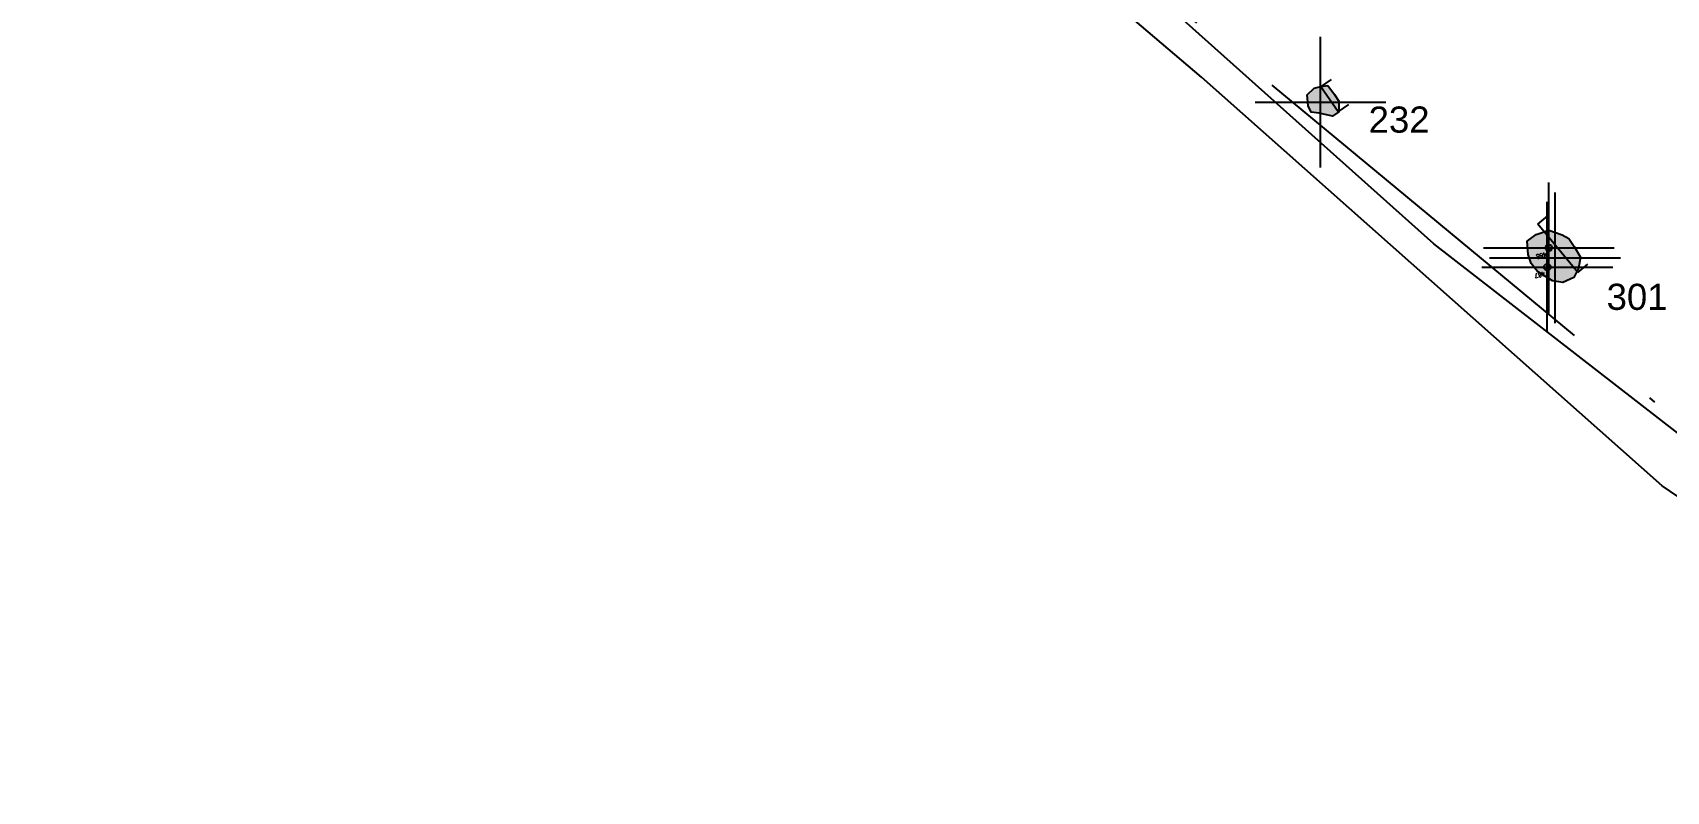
# Model space of a CAD drawing. Header units: millimetres. Extents: x 4462692 to 4462814, y 5793999 to 5794154.
# Drawn here: x 4462692.06 to 4462717.05, y 5793999.42 to 5794011.03 of the extents above; entities that cross this region are included whole.
import ezdxf
from ezdxf.enums import TextEntityAlignment as Align

# ---------------------------------------------------------------- set-up
doc = ezdxf.new("R2010")
doc.units = ezdxf.units.MM
doc.header["$PDMODE"] = 2
doc.header["$PDSIZE"] = -1
doc.linetypes.add('ACAD_ISO10W100', pattern=[18, 12, -3, 0, -3])
for name, color, linetype in [('00Befund', 36, 'Continuous'), ('00BefundNr', 36, 'Continuous'), ('00Profil', 5, 'Continuous'), ('GGok', 50, 'Continuous'), ('GGuk', 7, 'Continuous'), ('GUK', 90, 'ACAD_ISO10W100'), ('Höhenpunkte Befunde', 7, 'Continuous'), ('Keramik Pl.1', 60, 'Continuous'), ('Pfosten', 254, 'Continuous'), ('SBZ EZ', 16, 'Continuous')]:
    doc.layers.add(name, color=color, linetype=linetype)
doc.styles.add('ROMANS', font='ROMANS.shx', dxfattribs={"width": 0.75})
doc.styles.get("Standard").update_dxf_attribs({"font": 'arial.ttf'})

# ---------------------------------------------------------------- blocks, each defined once
blk = doc.blocks.new('MESSPUNKT')
for p, q in [((0, -0.04000000000000003), (0, 0.03999999999999997)), ((0.04, -2.775557561562891e-17), (-0.04, -2.775557561562891e-17))]:
    blk.add_line(p, q)
blk.add_circle((0, -2.775557561562891e-17), 0.05)
at = {"style": 'ROMANS', "width": 0.75, "flags": 1}
for tag, p in [('STANDPUNKT', (-0.05999999999999997, -0.05000000000000002)), ('MESSWERT', (-0.05999999999999999, 0.04999999999999999)), ('KOORDINATEN', (-0.05999999999999998, -0.15))]:
    blk.add_attdef(tag, text='', height=0.07, dxfattribs=at).set_placement(p, align=Align.RIGHT)
at = {"style": 'ROMANS', "width": 0.75}
for tag, p in [('NUMMER', (0.06, 0.05000000000000002)), ('INFO', (0.06, -0.15))]:
    blk.add_attdef(tag, p, '', height=0.07, dxfattribs=at)

msp = doc.modelspace()

# ---------------------------------------------------------------- hatches: boundary and pattern name
at = {"layer": 'Pfosten'}
h = msp.add_hatch(color=256, dxfattribs=at)
h.dxf.hatch_style = 1
h.paths.add_polyline_path([(4462711.873605551, 5794010.227547118), (4462711.970991156, 5794010.088809691), (4462712.04084199, 5794009.985226329), (4462712.037790697, 5794009.822991217), (4462711.945093458, 5794009.756161669), (4462711.741207841, 5794009.804280809), (4462711.616273602, 5794009.81894519), (4462711.569775818, 5794009.915722906), (4462711.557187969, 5794010.084655548), (4462711.660232658, 5794010.183368494), (4462711.765349519, 5794010.211871017)])
h.paths.add_polyline_path([(4462716.896669118, 5794017.399261032), (4462716.986975189, 5794017.328859994), (4462716.935945108, 5794017.170532973), (4462716.904230889, 5794017.135854372), (4462716.774066974, 5794017.144570245), (4462716.714086744, 5794017.218676151), (4462716.751432816, 5794017.316640469), (4462716.790637208, 5794017.402699015)])
h.paths.add_polyline_path([(4462717.551119548, 5794017.509117542), (4462717.653060766, 5794017.414941054), (4462717.625379926, 5794017.273625138), (4462717.599235045, 5794017.17177128), (4462717.463558471, 5794017.127340151), (4462717.306906371, 5794017.178363547), (4462717.228878472, 5794017.293504736), (4462717.277598749, 5794017.398569095), (4462717.368455306, 5794017.506796298)])
h.paths.add_polyline_path([(4462721.565174961, 5794018.17266965), (4462721.752048117, 5794018.135950559), (4462721.790188844, 5794018.026960591), (4462721.845062654, 5794017.898567586), (4462721.745055486, 5794017.780503389), (4462721.659784009, 5794017.757510935), (4462721.482746972, 5794017.749691381), (4462721.393896066, 5794017.903356072), (4462721.334358756, 5794018.012946328), (4462721.425347191, 5794018.144821156)])
h.paths.add_polyline_path([(4462726.592809971, 5794005.939893949), (4462726.721557491, 5794005.88339782), (4462726.758212137, 5794005.799604982), (4462726.773535182, 5794005.643943444), (4462726.743669593, 5794005.544654343), (4462726.615791286, 5794005.518060073), (4462726.45245784, 5794005.600919582), (4462726.37668873, 5794005.727052214), (4462726.430177585, 5794005.850214692), (4462726.498644605, 5794005.921060943)])
h.paths.add_polyline_path([(4462735.262096639, 5794014.212435509), (4462735.342874837, 5794014.1663477), (4462735.400941924, 5794014.04783019), (4462735.364497916, 5794013.919766879), (4462735.225893028, 5794013.880884995), (4462735.121083125, 5794013.93103809), (4462735.051428224, 5794014.027153129), (4462735.043004679, 5794014.125464653), (4462735.141385267, 5794014.220121202)])
h.paths.add_polyline_path([(4462735.234401344, 5794019.601761644), (4462735.398759896, 5794019.57679617), (4462735.47966326, 5794019.518362983), (4462735.497164899, 5794019.397167956), (4462735.413576405, 5794019.290770377), (4462735.270453822, 5794019.271891368), (4462735.179637503, 5794019.327521141), (4462735.136833661, 5794019.422655753), (4462735.161148326, 5794019.528072559)])
h.paths.add_polyline_path([(4462727.02490827, 5794016.419954864), (4462727.124022813, 5794016.322693842), (4462727.134586669, 5794016.188829435), (4462727.079891434, 5794016.02256581), (4462726.979082625, 5794015.956380002), (4462726.835229289, 5794015.945770032), (4462726.711293658, 5794016.044524001), (4462726.705071223, 5794016.143906022), (4462726.720265042, 5794016.312295687), (4462726.822956195, 5794016.4065949), (4462726.929521148, 5794016.432673505)])
at = {"layer": 'SBZ EZ'}
h = msp.add_hatch(color=256, dxfattribs=at)
h.dxf.hatch_style = 1
h.paths.add_polyline_path([(4462715.249661248, 5794008.012744985), (4462715.457031529, 5794007.93734434), (4462715.555099032, 5794007.881991702), (4462715.639584889, 5794007.760432635), (4462715.733575013, 5794007.595471735), (4462715.705790396, 5794007.431331523), (4462715.632892159, 5794007.285850765), (4462715.465639922, 5794007.211615094), (4462715.308324411, 5794007.233194889), (4462715.075909948, 5794007.380349777), (4462714.979962716, 5794007.501917385), (4462714.934349657, 5794007.640267096), (4462714.919319088, 5794007.842206248), (4462715.056801257, 5794007.945359106)])

# ---------------------------------------------------------------- linework, layer by layer
at = {"layer": '00Befund'}
for points in [[(4462711.873605551, 5794010.227547118, 52.83201154639301), (4462711.970991156, 5794010.088809691, 52.82893573237379), (4462712.04084199, 5794009.985226329, 52.85052503892257), (4462712.037790697, 5794009.822991217, 52.87762999070674), (4462711.945093458, 5794009.756161669, 52.87612231456023), (4462711.741207841, 5794009.804280809, 52.86757514508008), (4462711.616273602, 5794009.81894519, 52.85342446656159), (4462711.569775818, 5794009.915722906, 52.84256354636636), (4462711.557187969, 5794010.084655548, 52.84423949731809), (4462711.660232658, 5794010.183368494, 52.83545789177879), (4462711.765349519, 5794010.211871017, 52.84058250120506)], [(4462715.249661248, 5794008.012744985, 52.87327935673784), (4462715.457031529, 5794007.93734434, 52.86013213636033), (4462715.555099032, 5794007.881991702, 52.85675272362096), (4462715.639584889, 5794007.760432635, 52.87106053560728), (4462715.733575013, 5794007.595471735, 52.85868203007976), (4462715.705790396, 5794007.431331523, 52.84315737787347), (4462715.632892159, 5794007.285850765, 52.82727761139267), (4462715.465639922, 5794007.211615094, 52.83408088512351), (4462715.308324411, 5794007.233194889, 52.83419100072024), (4462715.075909948, 5794007.380349777, 52.83480436436457), (4462714.979962716, 5794007.501917385, 52.8318828091933), (4462714.934349657, 5794007.640267096, 52.82262074968276), (4462714.919319088, 5794007.842206248, 52.83999203301482), (4462715.056801257, 5794007.945359106, 52.84835152151572)]]:
    msp.add_polyline3d(points, close=True, dxfattribs=at)
at = {"layer": '00Profil'}
for p, q in [((4462711.763550059, 5794010.203380463, 52.85458080208991), (4462711.928124454, 5794010.317025826, 52.85458080208991)), ((4462712.028060026, 5794009.820333003, 52.86471844768494), (4462712.192634421, 5794009.933978367, 52.86471844768494)), ((4462715.082034331, 5794008.100688007, 52.79757353136938), (4462715.235645147, 5794008.228765003, 52.79757353136938)), ((4462715.696298023, 5794007.363962838, 52.78934951876818), (4462715.849908839, 5794007.492039835, 52.78934951876818))]:
    msp.add_line(p, q, dxfattribs=at)
for points in [[(4462712.028060026, 5794009.820333003, 52.86471844768494), (4462711.763550059, 5794010.203380463, 52.85458080208991)], [(4462715.696298023, 5794007.363962838, 52.78934951876818), (4462715.082034331, 5794008.100688007, 52.79757353136938)]]:
    msp.add_polyline3d(points, dxfattribs=at)
at = {"layer": 'GGok'}
msp.add_polyline3d([(4462777.82863336, 5794061.091739289, 52.78084786055206), (4462771.760385364, 5794054.059277036, 52.78223988325681), (4462765.533679103, 5794047.041810901, 53.05674119610194), (4462759.668753098, 5794040.205806155, 53.14486681402286), (4462753.453664227, 5794032.999230483, 53.03759180620182), (4462747.603356689, 5794026.25393066, 53.12443015756162), (4462742.013898113, 5794020.039886823, 53.16525329400883), (4462732.903331003, 5794009.652837367, 53.488673165828), (4462726.752226068, 5794002.667889405, 53.45936324094964), (4462723.859134028, 5793999.422714164, 53.5143641395689), (4462723.854608674, 5793999.421882689, 53.50695874891062), (4462716.983687663, 5794004.098115671, 53.30606743626231), (4462709.939263565, 5794010.35205083, 53.30728454087966), (4462705.894986879, 5794013.797960955, 53.30784984551065), (4462701.104338266, 5794018.150593154, 53.2754716301788), (4462695.171330011, 5794023.290883356, 53.26998115270544), (4462692.063635244, 5794026.227883107, 53.30509711474315), (4462698.151517255, 5794033.433060342, 53.33041951933774), (4462704.50159252, 5794040.672957034, 53.40575469102168), (4462710.518703554, 5794047.532801496, 53.31481039446135), (4462715.527522973, 5794053.200159401, 53.14151948876133), (4462718.238555337, 5794056.553583682, 53.04889440078296), (4462724.390001652, 5794063.301395811, 52.91361717686141)], dxfattribs=at)
at = {"layer": 'GGuk'}
msp.add_polyline3d([(4462743.312617326, 5794021.757483254, 52.69222013384569), (4462736.490729615, 5794014.045890812, 52.7181439558226), (4462730.613608357, 5794007.466061283, 52.84204139935355), (4462726.932655653, 5794003.305833017, 52.77654543166682), (4462723.902078717, 5793999.64744853, 52.8501032805998), (4462720.657751317, 5794002.235996281, 52.88467377170946), (4462713.490763403, 5794007.800039858, 53.00648045695289), (4462707.699282838, 5794012.983241378, 52.98385749406589), (4462702.397537197, 5794017.563810962, 53.00485404836127), (4462697.000948994, 5794021.839079447, 52.89225288843954), (4462692.336693133, 5794026.153884103, 52.81792828792004), (4462698.099743707, 5794033.0277713, 52.6933784107614), (4462704.01614133, 5794039.65308921, 52.66902575201129), (4462709.470502662, 5794045.966697011, 52.65533527675598), (4462715.807668649, 5794052.972270216, 52.44826716805892), (4462718.734472589, 5794056.312419215, 52.34160164805326), (4462723.105400207, 5794061.277508556, 52.27288269507881)], dxfattribs=at)
at = {"layer": 'GUK', "ltscale": 0.5}
msp.add_line((4462697.000948994, 5794021.839079447, 52.89225288843954), (4462723.855959314, 5793999.591775134, 52.85122268600389), dxfattribs=at)
at = {"layer": 'Höhenpunkte Befunde', "extrusion": (-0.00119976389905326, 5.296673662352476e-05, 0.9999992788802957)}
for p in [(4462711.760081479, 5794009.96947476, 52.86988904087502), (4462715.345679424, 5794007.588030662, 52.85371703750297)]:
    msp.add_point(p, dxfattribs=at)
at = {"layer": 'Keramik Pl.1', "extrusion": (-0.00119976389905326, 5.296673662352476e-05, 0.9999992788802957)}
for p in [(4462715.251642206, 5794007.738851404, 52.86149623217261), (4462715.228214689, 5794007.445057688, 52.84538367435835)]:
    msp.add_point(p, dxfattribs=at)

# ---------------------------------------------------------------- block references
ref = msp.add_blockref('MESSPUNKT', (4462712.103171632, 5794008.01151878, -4994.453510663596), dxfattribs=dict(at, rotation=194.1178981687214))
ref.add_attrib('NUMMER', '488', (4462712.057179779, 5794007.948393912, -4994.453510663593), dxfattribs={"layer": '0', "color": 0, "extrusion": (-0.00119976389905326, 5.296673662352476e-05, 0.9999992788802957), "height": 0.07, "rotation": 194.1178981725133, "style": 'ROMANS', "width": 0.75})
ref = msp.add_blockref('MESSPUNKT', (4462712.079724803, 5794007.717725919, -4994.469610663591), dxfattribs=dict(at, rotation=194.1178981687214))
ref.add_attrib('NUMMER', '487', (4462712.033732946, 5794007.654601047, -4994.469610663595), dxfattribs={"layer": '0', "color": 0, "extrusion": (-0.00119976389905326, 5.296673662352476e-05, 0.9999992788802957), "height": 0.07, "rotation": 194.1178981725133, "style": 'ROMANS', "width": 0.75})

# ---------------------------------------------------------------- texts
at = {"layer": '00BefundNr', "extrusion": (0.001151449105103222, -0.0003411800800413445, 0.9999992788802957), "insert": (4462712.494861594, 5794009.90258724, -0.0004732806773972698), "char_height": 0.4, "attachment_point": 1, "text_direction": (0.9999963133693184, 0.002459543119375712, -0.001150606542742338)}
msp.add_mtext_dynamic_manual_height_columns('232', width=1.61595154191059, gutter_width=12.5, heights=[0], dxfattribs=at)
at = {"layer": '00BefundNr', "extrusion": (0.001150424793341857, -0.0003446181706242062, 0.9999992788802957), "insert": (4462716.135132045, 5794007.191217026, 54.53146205298162), "char_height": 0.4, "attachment_point": 1, "text_direction": (0.9999991988392393, -0.0005276603677200065, -0.001150606542742338)}
msp.add_mtext_dynamic_manual_height_columns('301', width=27.04423764402111, gutter_width=12.5, heights=[0], dxfattribs=at)

doc.saveas('drawing.dxf')
